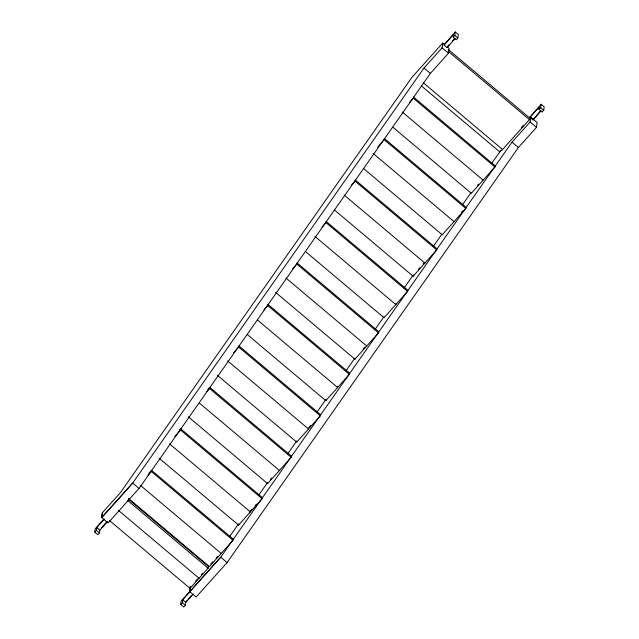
<?xml version="1.0" encoding="UTF-8"?>
<svg xmlns="http://www.w3.org/2000/svg" width="639" height="639" viewBox="0 0 639 639"><rect width="100%" height="100%" fill="white"/><g stroke="black" fill="none" stroke-linecap="round" stroke-linejoin="round"><path stroke-width="0.96" d="M447.691 47.198L449.105 48.396L448.474 53.213L430.366 73.381L139.062 488.436L108.095 522.934L101.737 517.582L102.36 512.75L120.452 492.589L411.764 77.543L442.739 43.029L444.153 44.219M531.464 117.752L537.127 122.528L536.488 127.345L518.389 147.513L227.077 562.568L196.117 597.066L189.759 591.714L190.374 586.882L189.743 591.698L220.711 557.2L512.023 142.146L530.122 121.977L530.626 118.127M107.472 521.64L99.86 530.114L99.492 532.91L97.871 534.723L94.82 532.151L95.267 528.709L103.782 519.219M94.82 532.151L96.441 530.338L96.808 527.542L104.421 519.068M442.739 43.029L442.1 47.845L424 68.022L132.688 483.068L101.737 517.582L102.36 512.75M148.08 475.176L151.363 471.518L151.523 470.304L233.171 539.068L233.011 540.282L209.4 566.585L128.519 498.468M174.647 436.605L180.541 430.023L180.709 428.809L262.357 497.573L262.198 498.787L238.587 525.098L159.223 458.259M193.353 593.966L185.749 602.441L185.382 605.237L183.752 607.05L180.701 604.478L181.149 601.043L190.326 590.819M206.94 391.459L209.568 388.536L209.728 387.314L291.376 456.078L291.216 457.3L267.605 483.603L188.249 416.764M180.701 604.478L182.323 602.665L182.69 599.869L190.302 591.394M109.453 520.497L190.023 588.351L190.254 586.594M190.023 588.351L208.106 568.207L208.338 566.45L128.527 499.235M233.427 352.912L238.674 347.065L238.834 345.843L320.482 414.607L320.323 415.829L296.712 442.132L217.356 375.293M238.587 525.098L238.746 523.876M263.843 309.979L267.781 305.594L267.941 304.372L349.589 373.144L349.429 374.358L325.818 400.661L247.221 334.469M250.552 510.729L250.392 511.943L169.503 443.817M292.295 269.235L296.887 264.123L297.047 262.901L378.695 331.673L378.536 332.887L354.925 359.19L275.569 292.358M322.056 227.037L325.994 222.652L326.154 221.437L407.802 290.202L407.642 291.416L384.031 317.719L305.434 251.526M325.818 400.661L325.978 399.447M351.162 185.566L355.1 181.18L355.26 179.966L436.908 248.731L436.749 249.945L413.137 276.248L334.54 210.055M337.783 386.291L337.624 387.514L257.501 320.027M354.925 359.19L355.084 357.976M377.649 147.018L384.207 139.709L384.366 138.495L466.015 207.26L465.855 208.474L442.244 234.785L363.647 168.584M409.375 102.623L413.313 98.238L413.473 97.024L495.121 165.789L494.961 167.003L471.35 193.313L392.753 127.113M395.996 303.349L395.837 304.571L314.947 236.446M413.137 276.248L413.297 275.034M444.025 45.002L455.248 31.95L458.299 34.522L457.851 37.957L456.222 39.77L453.171 37.198L453.538 34.402L444.025 45.002L447.084 47.574L455.319 38.388M447.084 47.574L447.164 46.927M453.171 37.198L454.792 35.385L455.248 31.95M421.317 85.85L499.61 151.786L499.666 151.339M499.61 151.786L502.558 149.534L529.404 119.629L529.619 117.967L448.29 49.467M529.907 117.336L541.129 104.277L544.18 106.849L543.733 110.291L542.104 112.105L539.052 109.533L539.42 106.737L529.907 117.336L532.966 119.9L541.201 110.723M532.966 119.9L540.251 111.234M539.052 109.533L540.682 107.719L541.129 104.277M229.689 536.488L238.291 524.236M258.939 494.826L267.533 482.565M287.606 453.97L296.784 440.902M316.856 412.299L325.459 400.046M346.098 370.636L354.701 358.375M374.773 329.78L383.943 316.712M404.016 288.117L413.193 275.042M433.266 246.446L441.869 234.193M462.508 204.776L471.111 192.523M491.758 163.105L501.104 150.205M189.759 591.714L220.711 557.2L227.077 562.568M447.819 46.2L449.129 44.738M452.404 41.088L454.369 38.899M207.755 389.51L209.073 388.049M179.391 430.271L180.709 428.809M101.721 517.566L132.688 483.068L139.062 488.436M148.903 473.227L151.523 470.304M101.601 527.63L106.841 521.791M521.528 127.441L523.509 125.236M529.435 118.63L530.753 117.161M477.413 185.518L478.731 184.056M461.422 212.372L462.74 210.91M418.545 269.187L419.855 267.725M423.138 264.075L424.448 262.613M362.952 349.206L364.925 347.017M308.677 427.763L310.642 425.574M270.393 479.466L271.703 478.004M249.242 512.182L251.862 509.267M255.145 505.609L256.455 504.147M210.878 563.91L212.843 561.721M216.118 558.063L217.436 556.601M195.55 581.123L197.483 578.958M201.365 574.645L202.659 573.199M207.18 568.159L208.474 566.721M185.518 602.154L186.828 600.692M188.138 599.23L191.412 595.58M454.792 35.385L457.851 37.957M540.682 107.719L543.733 110.291M529.995 116.689L532.287 118.614M448.067 51.136L529.404 119.629M442.1 47.845L448.474 53.213M530.122 121.977L536.488 127.345M424 68.022L430.366 73.381M512.023 142.146L518.389 147.513M423.513 82.958L502.558 149.534M413.313 98.238L494.961 167.003M402.274 112.033L483.156 180.158M384.207 139.709L465.855 208.474M373.168 153.504L454.049 221.629M355.1 181.18L436.749 249.945M344.062 194.975L424.943 263.1M325.994 222.652L407.642 291.416M296.887 264.123L378.536 332.887M285.841 277.917L366.73 346.042M267.781 305.594L349.429 374.358M238.674 347.065L320.323 415.829M227.628 360.859L308.517 428.985M209.568 388.536L291.216 457.3M199.288 402.969L279.411 470.456M180.541 430.023L262.198 498.787M151.363 471.518L233.011 540.282M140.324 485.313L221.206 553.438M127.536 500.353L208.106 568.207M118.495 510.425L199.064 578.279M96.808 527.542L99.86 530.114M182.69 599.869L185.749 602.441M96.441 530.338L99.492 532.91M182.323 602.665L185.382 605.237"/></g></svg>
